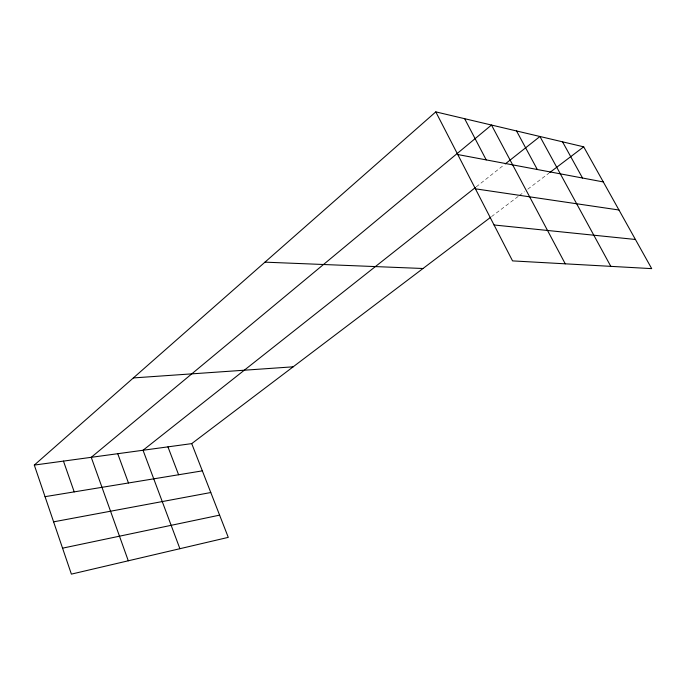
<?xml version="1.0" encoding="UTF-8"?>
<svg xmlns="http://www.w3.org/2000/svg" width="686" height="686" viewBox="0 0 686 686"><rect width="100%" height="100%" fill="white"/><g stroke="black" fill="none" stroke-linecap="round" stroke-linejoin="round"><path stroke-width="0.51" stroke-dasharray="3.43 2.57" d="M476.221 186.875L504.424 164.58M491.519 216.63L518.505 196.196M519.345 195.561L524.404 191.728M527.783 189.173L548.92 173.172"/><path stroke-width="1.03" d="M490.679 217.265L191.728 443.619L228.275 537.37L71.387 574.122L34.3 465.082L435.79 111.878L583.7 146.83L651.7 268.629L512.553 260.894L435.79 111.878M475.389 187.527L143.04 450.256L179.904 548.706M505.248 163.928L539.951 136.497L610.806 266.357M549.769 172.529L583.7 146.83M62.555 548.165L219.606 515.135M53.602 521.84L210.791 492.522M45.044 496.664L202.344 470.862M34.3 465.082L191.728 443.619M133.367 377.926L293.179 366.813M264.968 262.155L423.022 268.5M494.057 224.982L635.425 239.474M475.432 188.83L618.969 210.002M457.768 154.539L603.294 181.927M562.537 141.831L582.517 178.017M516.541 130.957L537.31 169.511M565.255 263.827L491.493 125.041L91.247 457.322L128.291 560.788M464.645 118.695L486.211 159.889M167.941 446.869L178.6 474.755M117.743 453.712L128.471 482.978M63.464 461.112L74.208 491.879"/></g></svg>
